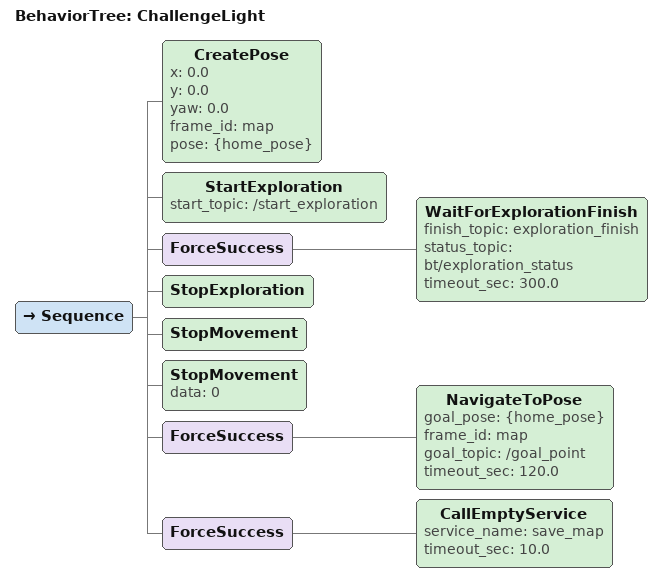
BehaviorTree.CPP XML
<root BTCPP_format="4">
  <!--
    Autonomous exploration mission with home return and map save.

    Usage:
      a2 tree challenge
  -->
  <BehaviorTree ID="ChallengeLight">
    <Sequence>

      <!-- 2. Hardcode home position -->
      <CreatePose x="0.0" y="0.0" yaw="0.0" frame_id="map" pose="{home_pose}" />

      <!-- 4. Trigger ALO exploration -->
      <StartExploration start_topic="/start_exploration" />

      <!-- 5. Wait for exploration to finish or time out. -->
      <ForceSuccess>
        <WaitForExplorationFinish
          finish_topic="exploration_finish"
          status_topic="bt/exploration_status"
          timeout_sec="300.0" />
      </ForceSuccess>

      <!-- 6-7. Stop ALO waypoints and halt pathFollower -->
      <StopExploration />
      <StopMovement />

      <!-- 10. Resume movement so far_planner can drive the robot -->
      <StopMovement data="0" />

      <!-- 11. Return home. ForceSuccess absorbs nav failure. -->
      <ForceSuccess>
        <NavigateToPose
          goal_pose="{home_pose}"
          frame_id="map"
          goal_topic="/goal_point"
          timeout_sec="120.0" />
      </ForceSuccess>

      <!-- 12. Save map -->
      <ForceSuccess>
        <CallEmptyService service_name="save_map" timeout_sec="10.0" />
      </ForceSuccess>

    </Sequence>
  </BehaviorTree>
</root>
